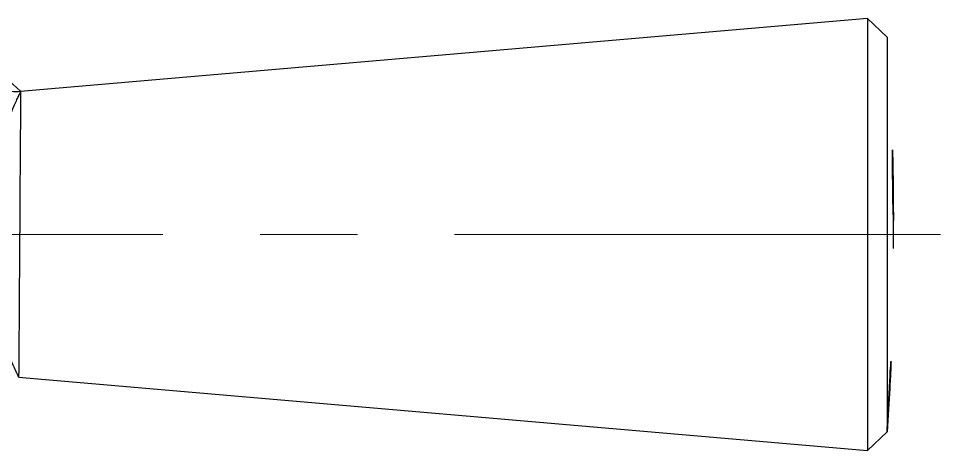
# Model space of a CAD drawing. Extents: x 16296677672 to 16296678106, y -37409616503 to -37409616185.
# Drawn here: x 16296677935.49 to 16296677959.21, y -37409616341.95 to -37409616330.82 of the extents above; entities that cross this region are included whole.
import ezdxf

# ---------------------------------------------------------------- set-up
doc = ezdxf.new("R2010")
doc.units = 0
doc.header["$LTSCALE"] = 10
doc.header["$MEASUREMENT"] = 0
doc.linetypes.add('CENTER', pattern=[2, 1.25, -0.25, 0.25, -0.25])
doc.layers.add('DWG', color=7, linetype='CONTINUOUS')
doc.layers.add('중심선', color=1, linetype='CENTER', lineweight=18)

msp = doc.modelspace()

# ---------------------------------------------------------------- linework, layer by layer
at = {"layer": 'DWG', "color": 0}
for p, q in [((16296677957.329269, -37409616330.822929), (16296677935.544519, -37409616332.707764)), ((16296677957.834049, -37409616331.306877), (16296677957.329269, -37409616330.822929)), ((16296677957.329269, -37409616330.822929), (16296677957.329269, -37409616336.387787)), ((16296677957.834049, -37409616331.306877), (16296677957.834049, -37409616336.387787)), ((16296677957.995411, -37409616336.749527), (16296677957.995411, -37409616336.026047)), ((16296677957.329269, -37409616336.387787), (16296677957.329269, -37409616341.952637)), ((16296677957.834049, -37409616336.387787), (16296677957.834049, -37409616341.468697)), ((16296677935.49942, -37409616340.063919), (16296677957.329269, -37409616341.952637)), ((16296677957.329269, -37409616341.952637), (16296677957.834049, -37409616341.468697))]:
    msp.add_line(p, q, dxfattribs=at)
for centre, start, end in [((16296677888.90741, -37409616336.026047), 0, 3.91669709), ((16296677888.90741, -37409616336.749527), 356.08330291, 0)]:
    msp.add_arc(centre, 69.088, start, end, dxfattribs=at)
for points, knots in [([(16296677935.545031, -37409616332.694908), (16296677935.462761, -37409616332.707474), (16296677935.263241, -37409616332.712082), (16296677934.959829, -37409616332.598213), (16296677934.70775, -37409616332.390038), (16296677934.553699, -37409616332.153191), (16296677934.48291, -37409616331.933403), (16296677934.459881, -37409616331.789093), (16296677934.46394, -37409616331.721313), (16296677934.46423, -37409616331.717079)], [0, 0, 0, 0, 0.147009474, 0.367358757, 0.571710553, 0.736635921, 0.875849542, 0.992244319, 1, 1, 1, 1]), ([(16296677935.54982, -37409616332.707291), (16296677935.549829, -37409616332.707283), (16296677935.548441, -37409616332.710197), (16296677935.54171, -37409616332.724358), (16296677935.52994, -37409616332.749283), (16296677935.525299, -37409616332.75914), (16296677935.51726, -37409616332.776283), (16296677935.5144, -37409616332.782402), (16296677935.508341, -37409616332.795387), (16296677935.50514, -37409616332.802254), (16296677935.48839, -37409616332.838303), (16296677935.472481, -37409616332.872818), (16296677935.43627, -37409616332.952629), (16296677935.415979, -37409616332.997932), (16296677935.371571, -37409616333.099136), (16296677935.34745, -37409616333.155052), (16296677935.30883, -37409616333.246986), (16296677935.295521, -37409616333.279053), (16296677935.268471, -37409616333.345154), (16296677935.25469, -37409616333.379272), (16296677935.212761, -37409616333.484749), (16296677935.18401, -37409616333.559227), (16296677935.125641, -37409616333.7164), (16296677935.09602, -37409616333.799103), (16296677935.05151, -37409616333.929428), (16296677935.03665, -37409616333.973923), (16296677935.007021, -37409616334.065063), (16296677934.99221, -37409616334.111794), (16296677934.948481, -37409616334.253868), (16296677934.920111, -37409616334.351501), (16296677934.865681, -37409616334.552628), (16296677934.83963, -37409616334.656113), (16296677934.79059, -37409616334.869164), (16296677934.767611, -37409616334.978729), (16296677934.741341, -37409616335.119743), (16296677934.736219, -37409616335.148117), (16296677934.72628, -37409616335.204979), (16296677934.711821, -37409616335.290512), (16296677934.69874, -37409616335.376778), (16296677934.674509, -37409616335.550308), (16296677934.647341, -37409616335.784302), (16296677934.631359, -37409616336.023643), (16296677934.625139, -37409616336.174973), (16296677934.62409, -37409616336.20533), (16296677934.62237, -37409616336.266212), (16296677934.6217, -37409616336.296791), (16296677934.620291, -37409616336.388206), (16296677934.620131, -37409616336.448883), (16296677934.62195, -37409616336.630081), (16296677934.630501, -37409616336.869499), (16296677934.6506, -37409616337.104713), (16296677934.676121, -37409616337.337852), (16296677934.69158, -37409616337.453377), (16296677934.71406, -37409616337.596489), (16296677934.71871, -37409616337.625023), (16296677934.728251, -37409616337.681618), (16296677934.74296, -37409616337.765907), (16296677934.75877, -37409616337.848427), (16296677934.791691, -37409616338.0112), (16296677934.81538, -37409616338.116692), (16296677934.865471, -37409616338.321854), (16296677934.89187, -37409616338.421532), (16296677934.93293, -37409616338.566742), (16296677934.946859, -37409616338.614433), (16296677934.96805, -37409616338.68486), (16296677934.97517, -37409616338.70816), (16296677934.98941, -37409616338.75415), (16296677935.025089, -37409616338.867767), (16296677935.061001, -37409616338.974762), (16296677935.11797, -37409616339.137718), (16296677935.14621, -37409616339.215088), (16296677935.18766, -37409616339.324928), (16296677935.208151, -37409616339.378304), (16296677935.228189, -37409616339.429298), (16296677935.24143, -37409616339.462769), (16296677935.247999, -37409616339.479263), (16296677935.280411, -37409616339.559967), (16296677935.304911, -37409616339.619247), (16296677935.350479, -37409616339.727341), (16296677935.37155, -37409616339.776169), (16296677935.409651, -37409616339.863167), (16296677935.42668, -37409616339.90136), (16296677935.44503, -37409616339.942093), (16296677935.44854, -37409616339.94986), (16296677935.455219, -37409616339.964607), (16296677935.46475, -37409616339.985588), (16296677935.472759, -37409616340.003113), (16296677935.48674, -37409616340.033569), (16296677935.49334, -37409616340.047813), (16296677935.49962, -37409616340.061363), (16296677935.500879, -37409616340.064072), (16296677935.50087, -37409616340.064049)], [0, 0, 0, 0, 0.011113273, 0.042344336, 0.042344336, 0.057959867, 0.057959867, 0.065767633, 0.065767633, 0.073575398, 0.073575398, 0.104806461, 0.104806461, 0.136037523, 0.136037523, 0.167268585, 0.167268585, 0.182884117, 0.182884117, 0.198499648, 0.198499648, 0.22973071, 0.22973071, 0.260961773, 0.260961773, 0.276577304, 0.276577304, 0.292192835, 0.292192835, 0.323423898, 0.323423898, 0.35465496, 0.35465496, 0.385886023, 0.385886023, 0.393693788, 0.393693788, 0.401501554, 0.417117085, 0.417117085, 0.448348147, 0.47957921, 0.47957921, 0.487386975, 0.487386975, 0.495194741, 0.495194741, 0.510810272, 0.510810272, 0.542041335, 0.573272397, 0.573272397, 0.60450346, 0.60450346, 0.612311225, 0.612311225, 0.620118991, 0.635734522, 0.635734522, 0.666965584, 0.666965584, 0.698196647, 0.698196647, 0.713812178, 0.713812178, 0.721619944, 0.721619944, 0.729427709, 0.760658772, 0.760658772, 0.791889834, 0.791889834, 0.807505365, 0.815313131, 0.815313131, 0.823120897, 0.823120897, 0.854351959, 0.854351959, 0.885583022, 0.885583022, 0.916814084, 0.916814084, 0.92462185, 0.92462185, 0.932429615, 0.948045146, 0.948045146, 0.979276209, 0.979276209, 1, 1, 1, 1])]:
    msp.add_open_spline(points, degree=3, knots=knots, dxfattribs=at)
at = {"layer": '중심선', "color": 1, "linetype": 'CENTER'}
msp.add_line((16296677959.20982, -37409616336.387787), (16296677886.70566, -37409616336.387787), dxfattribs=at)

doc.saveas('drawing.dxf')
